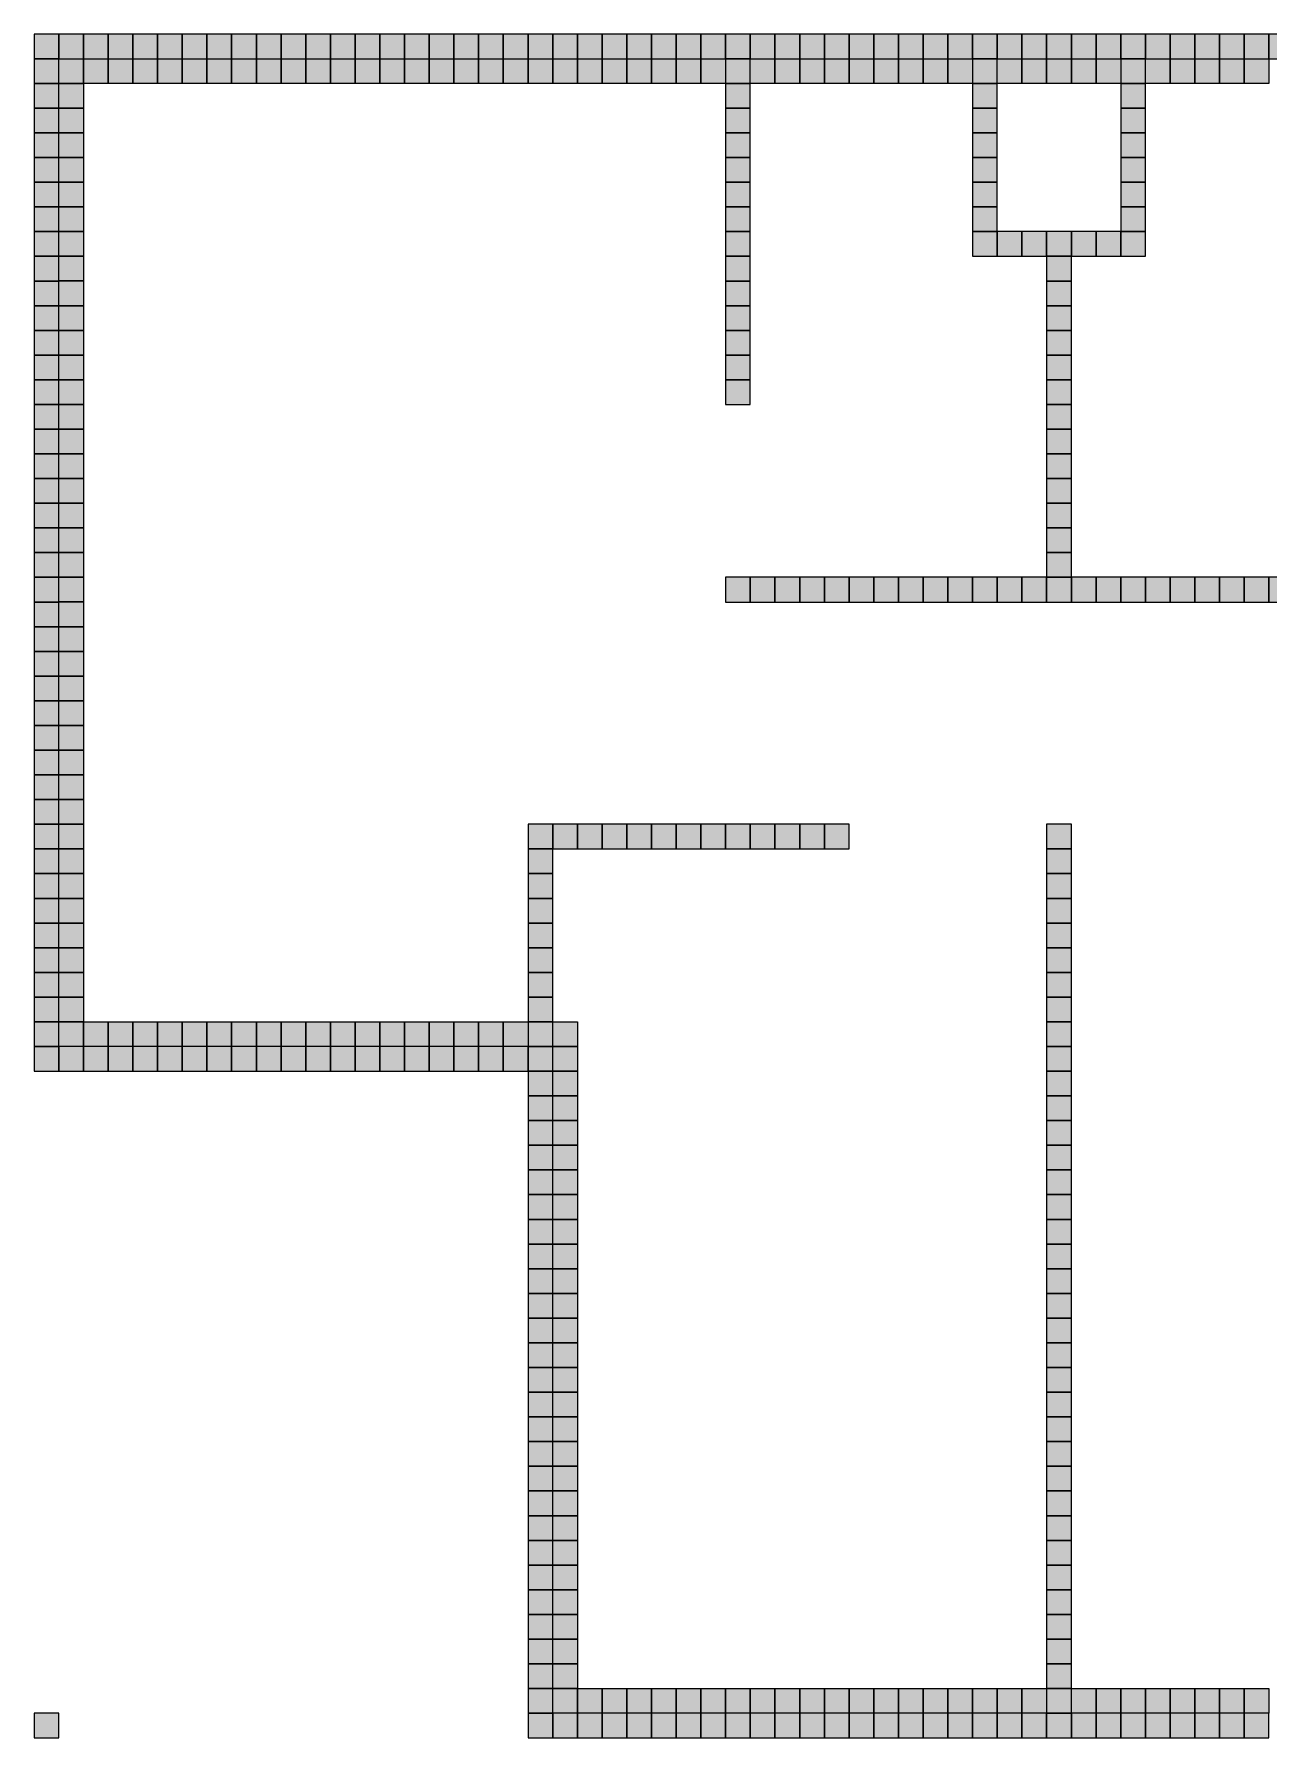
# Model space of a CAD drawing. Header units: inches. Extents: x 1.68 to 10.68, y -0.29 to 7.21.
# Drawn here: x 1.68 to 6.68, y -0.29 to 6.61 of the extents above; entities that cross this region are included whole.
import ezdxf

# ---------------------------------------------------------------- set-up
doc = ezdxf.new("R2010")
doc.units = ezdxf.units.IN
doc.header["$MEASUREMENT"] = 0
doc.layers.add('GRILLA PIXEL', color=7, linetype='Continuous')

# ---------------------------------------------------------------- blocks, each defined once
blk = doc.blocks.new('0-255-0-0-Muro dormitorio principal')
h = blk.add_hatch(color=1)
h.dxf.hatch_style = 1
h.paths.add_polyline_path([(0, 0), (-0.1, 0), (-0.1, -0.1), (0, -0.1)])
blk.add_lwpolyline([(-0.1, 0), (-0.1, -0.1), (0, -0.1), (0, 0)], close=True)
blk = doc.blocks.new('0-203-204-205-Ventana principal')
at = {"layer": 'GRILLA PIXEL', "true_color": 0xcbcccd}
h = blk.add_hatch(color=254, dxfattribs=at)
h.dxf.hatch_style = 1
h.paths.add_polyline_path([(0, 0), (-0.1, 0), (-0.1, -0.1), (0, -0.1)])
blk.add_lwpolyline([(-0.1, 0), (-0.1, -0.1), (0, -0.1), (0, 0)], close=True)
blk = doc.blocks.new('0-255-255-31-Muro alto')
at = {"layer": 'GRILLA PIXEL', "true_color": 0xffff1f}
h = blk.add_hatch(color=2, dxfattribs=at)
h.dxf.hatch_style = 1
h.paths.add_polyline_path([(0, 0), (-0.1, 0), (-0.1, -0.1), (0, -0.1)])
blk.add_lwpolyline([(-0.1, 0), (-0.1, -0.1), (0, -0.1), (0, 0)], close=True)
blk = doc.blocks.new('0-255-135-15-Muro auxiliar escalera')
at = {"layer": 'GRILLA PIXEL', "true_color": 0xff870f}
h = blk.add_hatch(color=30, dxfattribs=at)
h.dxf.hatch_style = 1
h.paths.add_polyline_path([(0, 0), (-0.1, 0), (-0.1, -0.1), (0, -0.1)])
blk.add_lwpolyline([(-0.1, 0), (-0.1, -0.1), (0, -0.1), (0, 0)], close=True)
blk = doc.blocks.new('0-63-149-253-Muro fichas extremo')
at = {"layer": 'GRILLA PIXEL', "true_color": 0x3f95fd}
h = blk.add_hatch(color=153, dxfattribs=at)
h.dxf.hatch_style = 1
h.paths.add_polyline_path([(0, 0), (-0.1, 0), (-0.1, -0.1), (0, -0.1)])
blk.add_lwpolyline([(-0.1, 0), (-0.1, -0.1), (0, -0.1), (0, 0)], close=True)
blk = doc.blocks.new('0-3-160-22-Ventana comun')
at = {"layer": 'GRILLA PIXEL', "true_color": 0x03a016}
h = blk.add_hatch(color=104, dxfattribs=at)
h.dxf.hatch_style = 1
h.paths.add_polyline_path([(0, 0), (-0.1, 0), (-0.1, -0.1), (0, -0.1)])
blk.add_lwpolyline([(-0.1, 0), (-0.1, -0.1), (0, -0.1), (0, 0)], close=True)
blk = doc.blocks.new('1-94-64-02-auxiliar fichas extremo')
at = {"layer": 'GRILLA PIXEL', "true_color": 0x5e4002}
h = blk.add_hatch(color=48, dxfattribs=at)
h.dxf.hatch_style = 1
h.paths.add_polyline_path([(0, 0), (-0.1, 0), (-0.1, -0.1), (0, -0.1)])
blk.add_lwpolyline([(-0.1, 0), (-0.1, -0.1), (0, -0.1), (0, 0)], close=True)
blk = doc.blocks.new('1-99-100-102-auxiliar lado interno')
at = {"lineweight": 70, "true_color": 0x636466}
h = blk.add_hatch(color=251, dxfattribs=at)
h.dxf.hatch_style = 1
h.paths.add_polyline_path([(-0.1, -0.1), (-0.1, 0), (0, 0), (0, -0.1)])
blk.add_lwpolyline([(0, 0), (0, -0.1), (-0.1, -0.1), (-0.1, 0)], close=True)
blk = doc.blocks.new('pixel extremo ventana')
h = blk.add_hatch(color=136)
h.dxf.hatch_style = 1
h.paths.add_polyline_path([(0, 0), (-0.1, 0), (-0.1, -0.1), (0, -0.1)])
blk.add_lwpolyline([(-0.1, 0), (-0.1, -0.1), (0, -0.1), (0, 0)], close=True)

msp = doc.modelspace()

# ---------------------------------------------------------------- block references
for name, p in [('0-255-135-15-Muro auxiliar escalera', (1.7839, 6.6114)), ('0-255-135-15-Muro auxiliar escalera', (1.8839, 6.6114)), ('0-63-149-253-Muro fichas extremo', (1.9839, 6.6114)), ('0-63-149-253-Muro fichas extremo', (2.0839, 6.6114)), ('0-63-149-253-Muro fichas extremo', (2.1839, 6.6114)), ('0-63-149-253-Muro fichas extremo', (2.2839, 6.6114)), ('0-63-149-253-Muro fichas extremo', (2.3839, 6.6114)), ('0-63-149-253-Muro fichas extremo', (2.4839, 6.6114)), ('0-63-149-253-Muro fichas extremo', (2.5839, 6.6114)), ('0-63-149-253-Muro fichas extremo', (2.6839, 6.6114)), ('0-63-149-253-Muro fichas extremo', (2.7839, 6.6114)), ('0-63-149-253-Muro fichas extremo', (2.8839, 6.6114)), ('0-63-149-253-Muro fichas extremo', (2.9839, 6.6114)), ('0-63-149-253-Muro fichas extremo', (3.0839, 6.6114)), ('0-63-149-253-Muro fichas extremo', (3.1839, 6.6114)), ('0-63-149-253-Muro fichas extremo', (3.2839, 6.6114)), ('0-63-149-253-Muro fichas extremo', (3.3839, 6.6114)), ('0-63-149-253-Muro fichas extremo', (3.4839, 6.6114)), ('0-63-149-253-Muro fichas extremo', (3.5839, 6.6114)), ('0-63-149-253-Muro fichas extremo', (3.6839, 6.6114)), ('0-63-149-253-Muro fichas extremo', (3.7839, 6.6114)), ('0-63-149-253-Muro fichas extremo', (3.8839, 6.6114)), ('0-63-149-253-Muro fichas extremo', (3.9839, 6.6114)), ('0-63-149-253-Muro fichas extremo', (4.0839, 6.6114)), ('0-63-149-253-Muro fichas extremo', (4.1839, 6.6114)), ('0-63-149-253-Muro fichas extremo', (4.2839, 6.6114)), ('0-63-149-253-Muro fichas extremo', (4.3839, 6.6114)), ('0-63-149-253-Muro fichas extremo', (4.4839, 6.6114)), ('0-63-149-253-Muro fichas extremo', (4.5839, 6.6114)), ('0-63-149-253-Muro fichas extremo', (4.6839, 6.6114)), ('0-63-149-253-Muro fichas extremo', (4.7839, 6.6114)), ('0-63-149-253-Muro fichas extremo', (4.8839, 6.6114)), ('0-63-149-253-Muro fichas extremo', (4.9839, 6.6114)), ('0-63-149-253-Muro fichas extremo', (5.0839, 6.6114)), ('0-63-149-253-Muro fichas extremo', (5.1839, 6.6114)), ('0-63-149-253-Muro fichas extremo', (5.2839, 6.6114)), ('0-63-149-253-Muro fichas extremo', (5.3839, 6.6114)), ('0-63-149-253-Muro fichas extremo', (5.4839, 6.6114)), ('0-63-149-253-Muro fichas extremo', (5.5839, 6.6114)), ('0-63-149-253-Muro fichas extremo', (5.6839, 6.6114)), ('0-63-149-253-Muro fichas extremo', (5.7839, 6.6114)), ('0-63-149-253-Muro fichas extremo', (5.8839, 6.6114)), ('0-63-149-253-Muro fichas extremo', (5.9839, 6.6114)), ('0-63-149-253-Muro fichas extremo', (6.0839, 6.6114)), ('0-63-149-253-Muro fichas extremo', (6.1839, 6.6114)), ('0-63-149-253-Muro fichas extremo', (6.2839, 6.6114)), ('0-63-149-253-Muro fichas extremo', (6.3839, 6.6114)), ('0-63-149-253-Muro fichas extremo', (6.4839, 6.6114)), ('0-63-149-253-Muro fichas extremo', (6.5839, 6.6114)), ('0-63-149-253-Muro fichas extremo', (6.6839, 6.6114)), ('0-63-149-253-Muro fichas extremo', (6.7839, 6.6114)), ('0-255-0-0-Muro dormitorio principal', (1.7839, 6.5114)), ('1-99-100-102-auxiliar lado interno', (1.8839, 6.5114)), ('1-99-100-102-auxiliar lado interno', (1.9839, 6.5114)), ('1-99-100-102-auxiliar lado interno', (2.0839, 6.5114)), ('1-99-100-102-auxiliar lado interno', (2.1839, 6.5114)), ('1-99-100-102-auxiliar lado interno', (2.2839, 6.5114)), ('1-99-100-102-auxiliar lado interno', (2.3839, 6.5114)), ('1-99-100-102-auxiliar lado interno', (2.4839, 6.5114)), ('1-99-100-102-auxiliar lado interno', (2.5839, 6.5114)), ('1-99-100-102-auxiliar lado interno', (2.6839, 6.5114)), ('1-99-100-102-auxiliar lado interno', (2.7839, 6.5114)), ('1-99-100-102-auxiliar lado interno', (2.8839, 6.5114)), ('1-99-100-102-auxiliar lado interno', (2.9839, 6.5114)), ('1-99-100-102-auxiliar lado interno', (3.0839, 6.5114)), ('1-99-100-102-auxiliar lado interno', (3.1839, 6.5114)), ('1-99-100-102-auxiliar lado interno', (3.2839, 6.5114)), ('1-99-100-102-auxiliar lado interno', (3.3839, 6.5114)), ('1-99-100-102-auxiliar lado interno', (3.4839, 6.5114)), ('1-99-100-102-auxiliar lado interno', (3.5839, 6.5114)), ('1-99-100-102-auxiliar lado interno', (3.6839, 6.5114)), ('1-99-100-102-auxiliar lado interno', (3.7839, 6.5114)), ('1-99-100-102-auxiliar lado interno', (3.8839, 6.5114)), ('1-99-100-102-auxiliar lado interno', (3.9839, 6.5114)), ('1-99-100-102-auxiliar lado interno', (4.0839, 6.5114)), ('1-99-100-102-auxiliar lado interno', (4.1839, 6.5114)), ('1-99-100-102-auxiliar lado interno', (4.2839, 6.5114)), ('1-99-100-102-auxiliar lado interno', (4.3839, 6.5114)), ('1-99-100-102-auxiliar lado interno', (4.4839, 6.5114)), ('0-255-255-31-Muro alto', (4.5839, 6.5114)), ('1-99-100-102-auxiliar lado interno', (4.6839, 6.5114)), ('1-99-100-102-auxiliar lado interno', (4.7839, 6.5114)), ('1-99-100-102-auxiliar lado interno', (4.8839, 6.5114)), ('1-99-100-102-auxiliar lado interno', (4.9839, 6.5114)), ('1-99-100-102-auxiliar lado interno', (5.0839, 6.5114)), ('1-99-100-102-auxiliar lado interno', (5.1839, 6.5114)), ('1-99-100-102-auxiliar lado interno', (5.2839, 6.5114)), ('1-99-100-102-auxiliar lado interno', (5.3839, 6.5114)), ('1-99-100-102-auxiliar lado interno', (5.4839, 6.5114)), ('0-255-255-31-Muro alto', (5.5839, 6.5114)), ('1-99-100-102-auxiliar lado interno', (5.6839, 6.5114)), ('1-99-100-102-auxiliar lado interno', (5.7839, 6.5114)), ('1-99-100-102-auxiliar lado interno', (5.8839, 6.5114)), ('1-99-100-102-auxiliar lado interno', (5.9839, 6.5114)), ('1-99-100-102-auxiliar lado interno', (6.0839, 6.5114)), ('0-255-255-31-Muro alto', (6.1839, 6.5114)), ('1-99-100-102-auxiliar lado interno', (6.2839, 6.5114)), ('1-99-100-102-auxiliar lado interno', (6.3839, 6.5114)), ('1-99-100-102-auxiliar lado interno', (6.4839, 6.5114)), ('1-99-100-102-auxiliar lado interno', (6.5839, 6.5114)), ('1-99-100-102-auxiliar lado interno', (6.6839, 6.5114)), ('0-255-0-0-Muro dormitorio principal', (1.7839, 6.4114)), ('1-99-100-102-auxiliar lado interno', (1.8839, 6.4114)), ('0-255-255-31-Muro alto', (4.5839, 6.4114)), ('0-255-255-31-Muro alto', (5.5839, 6.4114)), ('0-255-255-31-Muro alto', (6.1839, 6.4114)), ('0-255-0-0-Muro dormitorio principal', (1.7839, 6.3114)), ('1-99-100-102-auxiliar lado interno', (1.8839, 6.3115)), ('0-255-255-31-Muro alto', (4.5839, 6.3114)), ('0-255-255-31-Muro alto', (5.5839, 6.3114)), ('0-255-255-31-Muro alto', (6.1839, 6.3114)), ('0-255-0-0-Muro dormitorio principal', (1.7839, 6.2114)), ('1-99-100-102-auxiliar lado interno', (1.8839, 6.2115)), ('0-255-255-31-Muro alto', (4.5839, 6.2114)), ('0-255-255-31-Muro alto', (5.5839, 6.2114)), ('0-255-255-31-Muro alto', (6.1839, 6.2114)), ('0-255-0-0-Muro dormitorio principal', (1.7839, 6.1114)), ('1-99-100-102-auxiliar lado interno', (1.8839, 6.1115)), ('0-255-255-31-Muro alto', (4.5839, 6.1114)), ('0-255-255-31-Muro alto', (5.5839, 6.1114)), ('0-255-255-31-Muro alto', (6.1839, 6.1114)), ('0-255-0-0-Muro dormitorio principal', (1.7839, 6.0114)), ('1-99-100-102-auxiliar lado interno', (1.8839, 6.0115)), ('0-255-255-31-Muro alto', (4.5839, 6.0114)), ('0-255-255-31-Muro alto', (5.5839, 6.0114)), ('0-255-255-31-Muro alto', (6.1839, 6.0114)), ('0-255-0-0-Muro dormitorio principal', (1.7839, 5.9114)), ('1-99-100-102-auxiliar lado interno', (1.8839, 5.9115)), ('0-255-255-31-Muro alto', (4.5839, 5.9114)), ('0-255-255-31-Muro alto', (5.5839, 5.9114)), ('0-255-255-31-Muro alto', (6.1839, 5.9114)), ('0-255-0-0-Muro dormitorio principal', (1.7839, 5.8114)), ('1-99-100-102-auxiliar lado interno', (1.8839, 5.8115)), ('0-255-255-31-Muro alto', (4.5839, 5.8114)), ('0-255-255-31-Muro alto', (5.5839, 5.8114)), ('0-255-255-31-Muro alto', (5.6839, 5.8114)), ('0-255-255-31-Muro alto', (5.7839, 5.8114)), ('0-255-255-31-Muro alto', (5.8839, 5.8114)), ('0-255-255-31-Muro alto', (5.9839, 5.8114)), ('0-255-255-31-Muro alto', (6.0839, 5.8114)), ('0-255-255-31-Muro alto', (6.1839, 5.8114)), ('0-255-0-0-Muro dormitorio principal', (1.7839, 5.7114)), ('1-99-100-102-auxiliar lado interno', (1.8839, 5.7115)), ('0-255-255-31-Muro alto', (4.5839, 5.7114)), ('0-255-255-31-Muro alto', (5.8839, 5.7114)), ('0-255-0-0-Muro dormitorio principal', (1.7839, 5.6114)), ('1-99-100-102-auxiliar lado interno', (1.8839, 5.6115)), ('0-255-255-31-Muro alto', (4.5839, 5.6114)), ('0-255-255-31-Muro alto', (5.8839, 5.6114)), ('0-255-0-0-Muro dormitorio principal', (1.7839, 5.5114)), ('1-99-100-102-auxiliar lado interno', (1.8839, 5.5115)), ('0-255-255-31-Muro alto', (4.5839, 5.5114)), ('0-255-255-31-Muro alto', (5.8839, 5.5114)), ('0-255-0-0-Muro dormitorio principal', (1.7839, 5.4114)), ('1-99-100-102-auxiliar lado interno', (1.8839, 5.4115)), ('0-255-255-31-Muro alto', (4.5839, 5.4114)), ('0-255-255-31-Muro alto', (5.8839, 5.4114)), ('0-255-0-0-Muro dormitorio principal', (1.7839, 5.3114)), ('1-99-100-102-auxiliar lado interno', (1.8839, 5.3115)), ('0-255-255-31-Muro alto', (4.5839, 5.3114)), ('0-255-255-31-Muro alto', (5.8839, 5.3114)), ('0-255-0-0-Muro dormitorio principal', (1.7839, 5.2114)), ('1-99-100-102-auxiliar lado interno', (1.8839, 5.2115)), ('0-255-255-31-Muro alto', (4.5839, 5.2114)), ('0-255-255-31-Muro alto', (5.8839, 5.2114)), ('0-255-0-0-Muro dormitorio principal', (1.7839, 5.1114)), ('1-99-100-102-auxiliar lado interno', (1.8839, 5.1115)), ('0-255-255-31-Muro alto', (5.8839, 5.1114)), ('0-255-0-0-Muro dormitorio principal', (1.7839, 5.0114)), ('1-99-100-102-auxiliar lado interno', (1.8839, 5.0115)), ('0-255-255-31-Muro alto', (5.8839, 5.0114)), ('0-255-0-0-Muro dormitorio principal', (1.7839, 4.9114)), ('1-99-100-102-auxiliar lado interno', (1.8839, 4.9115)), ('0-255-255-31-Muro alto', (5.8839, 4.9114)), ('0-255-0-0-Muro dormitorio principal', (1.7839, 4.8114)), ('1-99-100-102-auxiliar lado interno', (1.8839, 4.8115)), ('0-255-255-31-Muro alto', (5.8839, 4.8114)), ('0-255-0-0-Muro dormitorio principal', (1.7839, 4.7114)), ('1-99-100-102-auxiliar lado interno', (1.8839, 4.7115)), ('0-255-255-31-Muro alto', (5.8839, 4.7114)), ('0-255-0-0-Muro dormitorio principal', (1.7839, 4.6114)), ('1-99-100-102-auxiliar lado interno', (1.8839, 4.6115)), ('0-255-255-31-Muro alto', (5.8839, 4.6114)), ('0-255-0-0-Muro dormitorio principal', (1.7839, 4.5114)), ('1-99-100-102-auxiliar lado interno', (1.8839, 4.5115)), ('0-255-255-31-Muro alto', (5.8839, 4.5114)), ('0-255-0-0-Muro dormitorio principal', (1.7839, 4.4114)), ('1-99-100-102-auxiliar lado interno', (1.8839, 4.4115)), ('0-255-255-31-Muro alto', (4.5839, 4.4114)), ('0-255-255-31-Muro alto', (4.6839, 4.4114)), ('0-255-255-31-Muro alto', (4.7839, 4.4114)), ('0-255-255-31-Muro alto', (4.8839, 4.4114)), ('0-255-255-31-Muro alto', (4.9839, 4.4114)), ('0-255-255-31-Muro alto', (5.0839, 4.4114)), ('0-255-255-31-Muro alto', (5.1839, 4.4114)), ('0-255-255-31-Muro alto', (5.2839, 4.4114)), ('0-255-255-31-Muro alto', (5.3839, 4.4114)), ('0-255-255-31-Muro alto', (5.4839, 4.4114)), ('0-255-255-31-Muro alto', (5.5839, 4.4114)), ('0-255-255-31-Muro alto', (5.6839, 4.4114)), ('0-255-255-31-Muro alto', (5.7839, 4.4114)), ('0-255-255-31-Muro alto', (5.8839, 4.4114)), ('0-255-255-31-Muro alto', (5.9839, 4.4114)), ('0-255-255-31-Muro alto', (6.0839, 4.4114)), ('0-255-255-31-Muro alto', (6.1839, 4.4114)), ('0-255-255-31-Muro alto', (6.2839, 4.4114)), ('0-255-255-31-Muro alto', (6.3839, 4.4114)), ('0-255-255-31-Muro alto', (6.4839, 4.4114)), ('0-255-255-31-Muro alto', (6.5839, 4.4114)), ('0-255-255-31-Muro alto', (6.6839, 4.4114)), ('0-255-255-31-Muro alto', (6.7839, 4.4114)), ('0-255-0-0-Muro dormitorio principal', (1.7839, 4.3114)), ('1-99-100-102-auxiliar lado interno', (1.8839, 4.3115)), ('0-255-0-0-Muro dormitorio principal', (1.7839, 4.2114)), ('1-99-100-102-auxiliar lado interno', (1.8839, 4.2114)), ('0-255-0-0-Muro dormitorio principal', (1.7839, 4.1114)), ('1-99-100-102-auxiliar lado interno', (1.8839, 4.1114)), ('0-255-0-0-Muro dormitorio principal', (1.7839, 4.0114)), ('1-99-100-102-auxiliar lado interno', (1.8839, 4.0114)), ('0-255-0-0-Muro dormitorio principal', (1.7839, 3.9114)), ('1-99-100-102-auxiliar lado interno', (1.8839, 3.9114)), ('0-255-0-0-Muro dormitorio principal', (1.7839, 3.8114)), ('1-99-100-102-auxiliar lado interno', (1.8839, 3.8114)), ('0-255-0-0-Muro dormitorio principal', (1.7839, 3.7114)), ('1-99-100-102-auxiliar lado interno', (1.8839, 3.7114)), ('0-255-0-0-Muro dormitorio principal', (1.7839, 3.6114)), ('1-99-100-102-auxiliar lado interno', (1.8839, 3.6114)), ('0-255-0-0-Muro dormitorio principal', (1.7839, 3.5114)), ('1-99-100-102-auxiliar lado interno', (1.8839, 3.5114)), ('0-255-0-0-Muro dormitorio principal', (1.7839, 3.4114)), ('1-99-100-102-auxiliar lado interno', (1.8839, 3.4114)), ('0-255-255-31-Muro alto', (3.7839, 3.4114)), ('0-255-255-31-Muro alto', (3.8839, 3.4114)), ('0-255-255-31-Muro alto', (3.9839, 3.4114)), ('0-255-255-31-Muro alto', (4.0839, 3.4114)), ('0-255-255-31-Muro alto', (4.1839, 3.4114)), ('0-255-255-31-Muro alto', (4.2839, 3.4114)), ('0-255-255-31-Muro alto', (4.3839, 3.4114)), ('0-255-255-31-Muro alto', (4.4839, 3.4114)), ('0-255-255-31-Muro alto', (4.5839, 3.4114)), ('0-255-255-31-Muro alto', (4.6839, 3.4114)), ('0-255-255-31-Muro alto', (4.7839, 3.4114)), ('0-255-255-31-Muro alto', (4.8839, 3.4114)), ('0-255-255-31-Muro alto', (4.9839, 3.4114)), ('0-255-255-31-Muro alto', (5.8839, 3.4114)), ('0-255-0-0-Muro dormitorio principal', (1.7839, 3.3114)), ('1-99-100-102-auxiliar lado interno', (1.8839, 3.3114)), ('0-255-255-31-Muro alto', (3.7839, 3.3114)), ('0-255-255-31-Muro alto', (5.8839, 3.3114)), ('0-255-0-0-Muro dormitorio principal', (1.7839, 3.2114)), ('1-99-100-102-auxiliar lado interno', (1.8839, 3.2114)), ('0-255-255-31-Muro alto', (3.7839, 3.2114)), ('0-255-255-31-Muro alto', (5.8839, 3.2114)), ('0-255-0-0-Muro dormitorio principal', (1.7839, 3.1114)), ('1-99-100-102-auxiliar lado interno', (1.8839, 3.1114)), ('0-255-255-31-Muro alto', (3.7839, 3.1114)), ('0-255-255-31-Muro alto', (5.8839, 3.1114)), ('0-255-0-0-Muro dormitorio principal', (1.7839, 3.0114)), ('1-99-100-102-auxiliar lado interno', (1.8839, 3.0114)), ('0-255-255-31-Muro alto', (3.7839, 3.0114)), ('0-255-255-31-Muro alto', (5.8839, 3.0114)), ('0-255-0-0-Muro dormitorio principal', (1.7839, 2.9114)), ('1-99-100-102-auxiliar lado interno', (1.8839, 2.9114)), ('0-255-255-31-Muro alto', (3.7839, 2.9114)), ('0-255-255-31-Muro alto', (5.8839, 2.9114)), ('0-255-0-0-Muro dormitorio principal', (1.7839, 2.8114)), ('1-99-100-102-auxiliar lado interno', (1.8839, 2.8114)), ('0-255-255-31-Muro alto', (3.7839, 2.8114)), ('0-255-255-31-Muro alto', (5.8839, 2.8114)), ('0-255-0-0-Muro dormitorio principal', (1.7839, 2.7114)), ('1-99-100-102-auxiliar lado interno', (1.8839, 2.7114)), ('0-255-255-31-Muro alto', (3.7839, 2.7114)), ('0-255-255-31-Muro alto', (5.8839, 2.7114)), ('0-255-0-0-Muro dormitorio principal', (1.7839, 2.6113)), ('1-99-100-102-auxiliar lado interno', (1.8839, 2.6113)), ('1-99-100-102-auxiliar lado interno', (1.9839, 2.6113)), ('1-99-100-102-auxiliar lado interno', (2.0839, 2.6113)), ('1-99-100-102-auxiliar lado interno', (2.1839, 2.6113)), ('1-99-100-102-auxiliar lado interno', (2.2839, 2.6113)), ('1-99-100-102-auxiliar lado interno', (2.3839, 2.6113)), ('1-99-100-102-auxiliar lado interno', (2.4839, 2.6113)), ('1-99-100-102-auxiliar lado interno', (2.5839, 2.6113)), ('1-99-100-102-auxiliar lado interno', (2.6839, 2.6113)), ('1-99-100-102-auxiliar lado interno', (2.7839, 2.6113)), ('1-99-100-102-auxiliar lado interno', (2.8839, 2.6113)), ('1-99-100-102-auxiliar lado interno', (2.9839, 2.6113)), ('1-99-100-102-auxiliar lado interno', (3.0839, 2.6113)), ('1-99-100-102-auxiliar lado interno', (3.1839, 2.6113)), ('1-99-100-102-auxiliar lado interno', (3.2839, 2.6113)), ('1-99-100-102-auxiliar lado interno', (3.3839, 2.6113)), ('1-99-100-102-auxiliar lado interno', (3.4839, 2.6113)), ('1-99-100-102-auxiliar lado interno', (3.5839, 2.6113)), ('1-99-100-102-auxiliar lado interno', (3.6839, 2.6113)), ('0-255-255-31-Muro alto', (3.7839, 2.6114)), ('1-99-100-102-auxiliar lado interno', (3.8839, 2.6114)), ('0-255-255-31-Muro alto', (5.8839, 2.6114)), ('0-255-0-0-Muro dormitorio principal', (1.7839, 2.5113)), ('pixel extremo ventana', (1.8839, 2.5113)), ('0-203-204-205-Ventana principal', (1.9839, 2.5113)), ('0-203-204-205-Ventana principal', (2.0839, 2.5113)), ('0-203-204-205-Ventana principal', (2.1839, 2.5113)), ('0-203-204-205-Ventana principal', (2.2839, 2.5113)), ('0-203-204-205-Ventana principal', (2.3839, 2.5113)), ('0-203-204-205-Ventana principal', (2.4839, 2.5113)), ('0-203-204-205-Ventana principal', (2.5839, 2.5113)), ('0-203-204-205-Ventana principal', (2.6839, 2.5113)), ('0-203-204-205-Ventana principal', (2.7839, 2.5113)), ('0-203-204-205-Ventana principal', (2.8839, 2.5113)), ('0-203-204-205-Ventana principal', (2.9839, 2.5113)), ('0-203-204-205-Ventana principal', (3.0839, 2.5113)), ('0-203-204-205-Ventana principal', (3.1839, 2.5113)), ('0-203-204-205-Ventana principal', (3.2839, 2.5113)), ('pixel extremo ventana', (3.3839, 2.5113)), ('0-255-255-31-Muro alto', (3.4839, 2.5113)), ('0-255-255-31-Muro alto', (3.5839, 2.5113)), ('0-255-255-31-Muro alto', (3.6839, 2.5113)), ('0-255-255-31-Muro alto', (3.7839, 2.5114)), ('1-99-100-102-auxiliar lado interno', (3.8839, 2.5114)), ('0-255-255-31-Muro alto', (5.8839, 2.5114)), ('0-255-255-31-Muro alto', (3.7839, 2.4114)), ('1-99-100-102-auxiliar lado interno', (3.8839, 2.4114)), ('0-255-255-31-Muro alto', (5.8839, 2.4114)), ('0-255-255-31-Muro alto', (3.7839, 2.3114)), ('1-99-100-102-auxiliar lado interno', (3.8839, 2.3114)), ('0-255-255-31-Muro alto', (5.8839, 2.3114)), ('0-255-255-31-Muro alto', (3.7839, 2.2114)), ('1-99-100-102-auxiliar lado interno', (3.8839, 2.2114)), ('0-255-255-31-Muro alto', (5.8839, 2.2114)), ('0-255-255-31-Muro alto', (3.7839, 2.1114)), ('1-99-100-102-auxiliar lado interno', (3.8839, 2.1114)), ('0-255-255-31-Muro alto', (5.8839, 2.1114)), ('0-255-255-31-Muro alto', (3.7839, 2.0114)), ('1-99-100-102-auxiliar lado interno', (3.8839, 2.0114)), ('0-255-255-31-Muro alto', (5.8839, 2.0114)), ('0-255-255-31-Muro alto', (3.7839, 1.9114)), ('1-99-100-102-auxiliar lado interno', (3.8839, 1.9114)), ('0-255-255-31-Muro alto', (5.8839, 1.9114)), ('0-255-255-31-Muro alto', (3.7839, 1.8114)), ('1-99-100-102-auxiliar lado interno', (3.8839, 1.8114)), ('0-255-255-31-Muro alto', (5.8839, 1.8114)), ('0-255-255-31-Muro alto', (3.7839, 1.7114)), ('1-99-100-102-auxiliar lado interno', (3.8839, 1.7114)), ('0-255-255-31-Muro alto', (5.8839, 1.7114)), ('0-255-255-31-Muro alto', (3.7839, 1.6114)), ('1-99-100-102-auxiliar lado interno', (3.8839, 1.6114)), ('0-255-255-31-Muro alto', (5.8839, 1.6114)), ('0-255-255-31-Muro alto', (3.7839, 1.5114)), ('1-99-100-102-auxiliar lado interno', (3.8839, 1.5114)), ('0-255-255-31-Muro alto', (5.8839, 1.5114)), ('0-255-255-31-Muro alto', (3.7839, 1.4114)), ('1-99-100-102-auxiliar lado interno', (3.8839, 1.4114)), ('0-255-255-31-Muro alto', (5.8839, 1.4114)), ('0-255-255-31-Muro alto', (3.7839, 1.3114)), ('1-99-100-102-auxiliar lado interno', (3.8839, 1.3114)), ('0-255-255-31-Muro alto', (5.8839, 1.3114)), ('0-255-255-31-Muro alto', (3.7839, 1.2114)), ('1-99-100-102-auxiliar lado interno', (3.8839, 1.2114)), ('0-255-255-31-Muro alto', (5.8839, 1.2114)), ('0-255-255-31-Muro alto', (3.7839, 1.1114)), ('1-99-100-102-auxiliar lado interno', (3.8839, 1.1114)), ('0-255-255-31-Muro alto', (5.8839, 1.1114)), ('0-255-255-31-Muro alto', (3.7839, 1.0114)), ('1-99-100-102-auxiliar lado interno', (3.8839, 1.0114)), ('0-255-255-31-Muro alto', (5.8839, 1.0114)), ('0-255-255-31-Muro alto', (3.7839, 0.9114)), ('1-99-100-102-auxiliar lado interno', (3.8839, 0.9114)), ('0-255-255-31-Muro alto', (5.8839, 0.9114)), ('0-255-255-31-Muro alto', (3.7839, 0.8114)), ('1-99-100-102-auxiliar lado interno', (3.8839, 0.8114)), ('0-255-255-31-Muro alto', (5.8839, 0.8114)), ('0-255-255-31-Muro alto', (3.7839, 0.7114)), ('1-99-100-102-auxiliar lado interno', (3.8839, 0.7114)), ('0-255-255-31-Muro alto', (5.8839, 0.7114)), ('0-255-255-31-Muro alto', (3.7839, 0.6114)), ('1-99-100-102-auxiliar lado interno', (3.8839, 0.6114)), ('0-255-255-31-Muro alto', (5.8839, 0.6114)), ('0-255-255-31-Muro alto', (3.7839, 0.5114)), ('1-99-100-102-auxiliar lado interno', (3.8839, 0.5114)), ('0-255-255-31-Muro alto', (5.8839, 0.5114)), ('0-255-255-31-Muro alto', (3.7839, 0.4114)), ('1-99-100-102-auxiliar lado interno', (3.8839, 0.4114)), ('0-255-255-31-Muro alto', (5.8839, 0.4114)), ('0-255-255-31-Muro alto', (3.7839, 0.3114)), ('1-99-100-102-auxiliar lado interno', (3.8839, 0.3114)), ('0-255-255-31-Muro alto', (5.8839, 0.3114)), ('0-255-255-31-Muro alto', (3.7839, 0.2114)), ('1-99-100-102-auxiliar lado interno', (3.8839, 0.2114)), ('0-255-255-31-Muro alto', (5.8839, 0.2114)), ('0-255-255-31-Muro alto', (3.7839, 0.1114)), ('1-99-100-102-auxiliar lado interno', (3.8839, 0.1114)), ('0-255-255-31-Muro alto', (5.8839, 0.1114)), ('0-255-255-31-Muro alto', (3.7839, 0.0114)), ('1-99-100-102-auxiliar lado interno', (3.8839, 0.0114)), ('0-255-255-31-Muro alto', (5.8839, 0.0114)), ('0-255-255-31-Muro alto', (3.7839, -0.0886)), ('1-99-100-102-auxiliar lado interno', (3.8839, -0.0886)), ('1-99-100-102-auxiliar lado interno', (3.9839, -0.0886)), ('1-99-100-102-auxiliar lado interno', (4.0839, -0.0886)), ('1-99-100-102-auxiliar lado interno', (4.1839, -0.0886)), ('1-99-100-102-auxiliar lado interno', (4.2839, -0.0886)), ('1-99-100-102-auxiliar lado interno', (4.3839, -0.0886)), ('1-99-100-102-auxiliar lado interno', (4.4839, -0.0886)), ('1-99-100-102-auxiliar lado interno', (4.5839, -0.0886)), ('1-99-100-102-auxiliar lado interno', (4.6839, -0.0886)), ('1-99-100-102-auxiliar lado interno', (4.7839, -0.0886)), ('1-99-100-102-auxiliar lado interno', (4.8839, -0.0886)), ('1-99-100-102-auxiliar lado interno', (4.9839, -0.0886)), ('1-99-100-102-auxiliar lado interno', (5.0839, -0.0886)), ('1-99-100-102-auxiliar lado interno', (5.1839, -0.0886)), ('1-99-100-102-auxiliar lado interno', (5.2839, -0.0886)), ('1-99-100-102-auxiliar lado interno', (5.3839, -0.0886)), ('1-99-100-102-auxiliar lado interno', (5.4839, -0.0886)), ('1-99-100-102-auxiliar lado interno', (5.5839, -0.0886)), ('1-99-100-102-auxiliar lado interno', (5.6839, -0.0886)), ('1-99-100-102-auxiliar lado interno', (5.7839, -0.0886)), ('0-255-255-31-Muro alto', (5.8839, -0.0886)), ('1-99-100-102-auxiliar lado interno', (5.9839, -0.0886)), ('1-99-100-102-auxiliar lado interno', (6.0839, -0.0886)), ('1-99-100-102-auxiliar lado interno', (6.1839, -0.0886)), ('1-99-100-102-auxiliar lado interno', (6.2839, -0.0886)), ('1-99-100-102-auxiliar lado interno', (6.3839, -0.0886)), ('1-99-100-102-auxiliar lado interno', (6.4839, -0.0886)), ('1-99-100-102-auxiliar lado interno', (6.5839, -0.0886)), ('1-99-100-102-auxiliar lado interno', (6.6839, -0.0886)), ('1-94-64-02-auxiliar fichas extremo', (1.7839, -0.1886)), ('0-255-255-31-Muro alto', (3.7839, -0.1886)), ('0-255-255-31-Muro alto', (3.8839, -0.1886)), ('0-255-255-31-Muro alto', (3.9839, -0.1886)), ('pixel extremo ventana', (4.0839, -0.1886)), ('0-3-160-22-Ventana comun', (4.1839, -0.1886)), ('0-3-160-22-Ventana comun', (4.2839, -0.1886)), ('0-3-160-22-Ventana comun', (4.3839, -0.1886)), ('0-3-160-22-Ventana comun', (4.4839, -0.1886)), ('0-3-160-22-Ventana comun', (4.5839, -0.1886)), ('0-3-160-22-Ventana comun', (4.6839, -0.1886)), ('0-3-160-22-Ventana comun', (4.7839, -0.1886)), ('0-3-160-22-Ventana comun', (4.8839, -0.1886)), ('0-3-160-22-Ventana comun', (4.9839, -0.1886)), ('pixel extremo ventana', (5.0839, -0.1886)), ('0-255-255-31-Muro alto', (5.1839, -0.1886)), ('0-255-255-31-Muro alto', (5.2839, -0.1886)), ('0-255-255-31-Muro alto', (5.3839, -0.1886)), ('0-255-255-31-Muro alto', (5.4839, -0.1886)), ('0-255-255-31-Muro alto', (5.5839, -0.1886)), ('0-255-255-31-Muro alto', (5.6839, -0.1886)), ('0-255-255-31-Muro alto', (5.7839, -0.1886)), ('0-255-255-31-Muro alto', (5.8839, -0.1886)), ('0-255-255-31-Muro alto', (5.9839, -0.1886)), ('0-255-255-31-Muro alto', (6.0839, -0.1886)), ('0-255-255-31-Muro alto', (6.1839, -0.1886)), ('0-255-255-31-Muro alto', (6.2839, -0.1886)), ('0-255-255-31-Muro alto', (6.3839, -0.1886)), ('0-255-255-31-Muro alto', (6.4839, -0.1886)), ('0-255-255-31-Muro alto', (6.5839, -0.1886)), ('pixel extremo ventana', (6.6839, -0.1886))]:
    msp.add_blockref(name, p)

doc.saveas('drawing.dxf')
